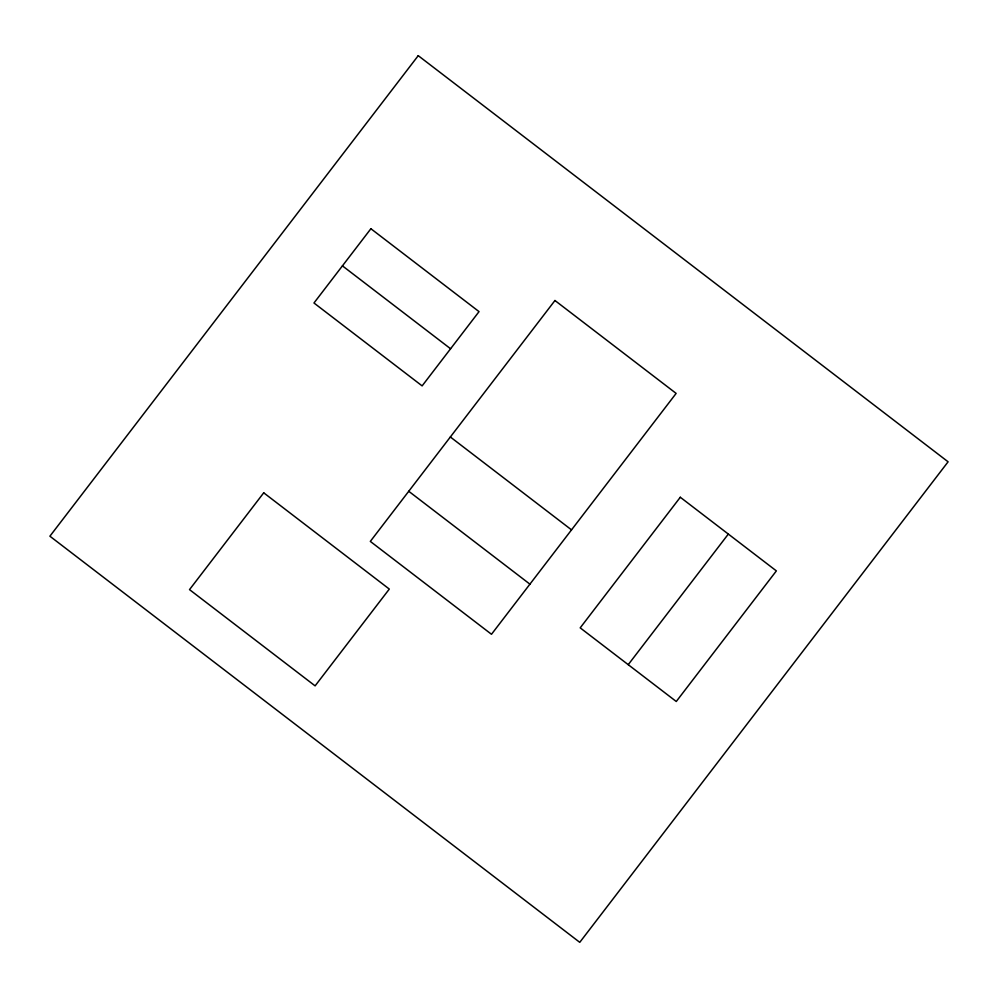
<?xml version="1.0" encoding="UTF-8"?>
<svg xmlns="http://www.w3.org/2000/svg" width="998" height="998" viewBox="0 0 998 998"><rect width="100%" height="100%" fill="white"/><g stroke="black" fill="none" stroke-linecap="round" stroke-linejoin="round"><path stroke-width="1.5" d="M628.229 664.668L728.328 534.08M342.426 265.855L450.585 348.764M450.348 436.987L571.517 529.863M408.743 491.278L529.913 584.154M418.237 55.663L49.9 536.2L579.763 942.337L948.1 461.8L418.237 55.663M370.894 228.729L313.971 302.993L422.129 385.889L479.04 311.626L370.894 228.729M263.721 492.812L189.52 589.618L315.106 685.863L389.307 589.07L263.721 492.812M554.95 300.51L370.32 541.403L491.49 634.279L676.133 393.399L554.95 300.51M680.299 497.254L580.2 627.854L676.27 701.494L776.369 570.893L680.299 497.254"/></g></svg>
